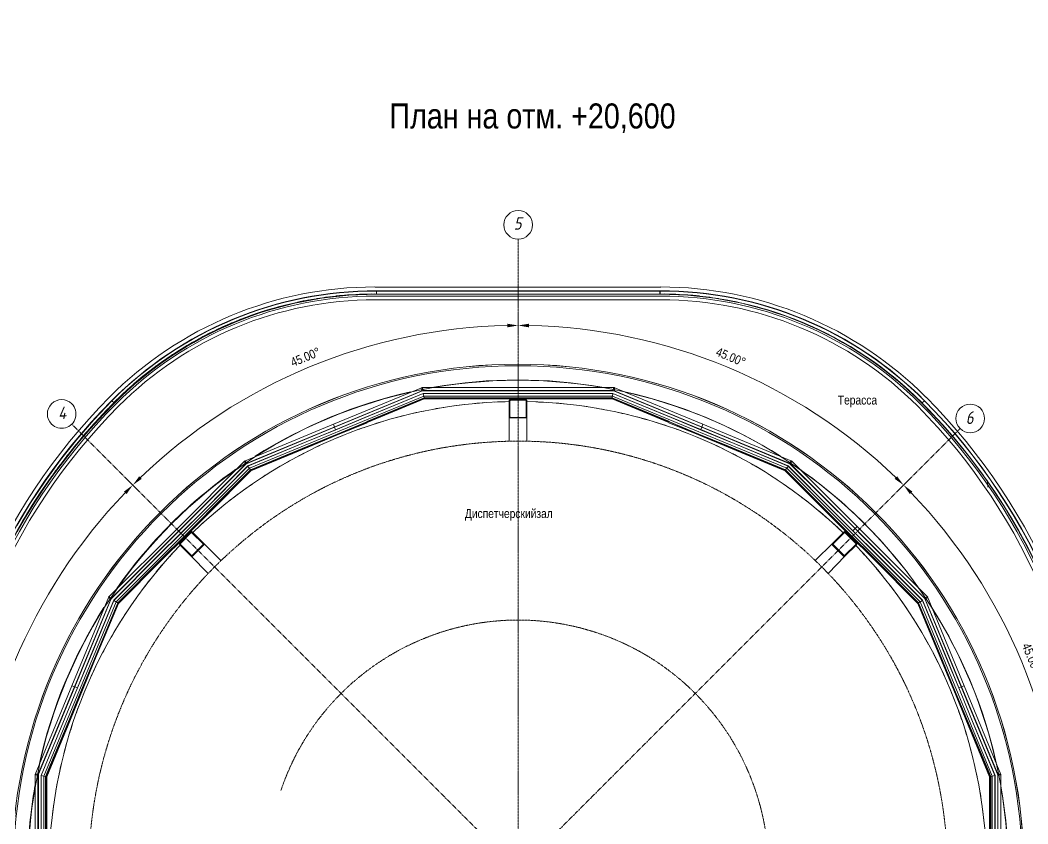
# Model space of a CAD drawing. Header units: millimetres. Extents: x 223 to 163467, y -12002 to 99672.
# Drawn here: x 112207 to 126289, y 633 to 11862 of the extents above; entities that cross this region are included whole.
import ezdxf

# ---------------------------------------------------------------- set-up
doc = ezdxf.new("R2010")
doc.units = ezdxf.units.MM
doc.linetypes.add('ADSK_Линия сетки', pattern=[21, 12, -3, 3, -3])
for name, color, linetype, lineweight in [('A-ANNO-DIMS', 7, 'Continuous', 9), ('G-ANNO-TEXT', 7, 'Continuous', 9), ('S-GRID', 7, 'Continuous', 9), ('S-GRID-IDEN', 7, 'Continuous', 9)]:
    doc.layers.add(name, color=color, linetype=linetype, lineweight=lineweight)
for name, color, linetype in [('PDF _A-ANNO-DIMS', 7, 'Continuous'), ('PDF _A-ANNO-NOTE', 7, 'Continuous'), ('PDF _A-AREA', 7, 'Continuous'), ('PDF _A-DETL', 7, 'Continuous'), ('PDF _A-FLOR', 7, 'Continuous'), ('PDF _A-GLAZ-CURT', 7, 'Continuous'), ('PDF _A-GLAZ-CWMG', 7, 'Continuous'), ('PDF _I-WALL', 7, 'Continuous'), ('PDF _S-BEAM', 7, 'Continuous'), ('PDF _Ограждение', 7, 'Continuous'), ('PDF _Текст', 7, 'Continuous')]:
    doc.layers.add(name, color=color, linetype=linetype)
doc.styles.add('GOST Common_I', font='ARIALN.TTF', dxfattribs={"height": 175})
doc.styles.add('GOST Common_I_2', font='ARIALN.TTF', dxfattribs={"height": 175})
doc.styles.add('GOST Common_I_6', font='ARIALN.TTF', dxfattribs={"height": 125})
doc.styles.add('PDF ISOCPEUR Italic', font='ARIALN.TTF')
doc.dimstyles.new('Диагональ_-_Gost_2_5мм', dxfattribs={"dimscale": 304.8, "dimtxt": 125.714375, "dimasz": 0.492126, "dimexe": 0.393701, "dimexo": 0.246063, "dimgap": 0.287073, "dimtad": 1, "dimdec": 0, "dimzin": 0, "dimdsep": 46, "dimtxsty": 'GOST Common_I_6', "dimsah": 1, "dimcen": 0.09, "dimdle": 0.393701, "dimazin": 0, "dimtfac": 1, "dimtdec": 4, "dimtix": 1, "dimtmove": 0, "dimatfit": 3, "dimfxl": 1, "dimtvp": 1, "dimtfill": 1, "dimtolj": 1, "dimtzin": 0, "dimarcsym": 2})

# ---------------------------------------------------------------- blocks, each defined once
blk = doc.blocks.new('Ось сетки - D8-489723-1 этаж')
at = {"layer": 'S-GRID-IDEN'}
for start, end in [(360, 180), (180, 360)]:
    blk.add_arc((0, 0), 4, start, end, dxfattribs=at)
blk = doc.blocks.new('*D333')
at = {"layer": 'A-ANNO-DIMS', "color": 0, "lineweight": -2, "transparency": 16777216}
for p, q in [((81110, 24600), (81312, 24399)), ((78831, 19098), (79116, 19098))]:
    blk.add_line(p, q, dxfattribs=at)
blk.add_arc((86613, 19098), 7617, 136.1284, 178.8716, dxfattribs=at)
at = {"layer": 'A-ANNO-DIMS', "color": 0, "transparency": 16777216}
for points in [[(81104, 24394), (81140, 24359), (81227, 24484)], [(79022, 19247), (78972, 19248), (78996, 19098)]]:
    blk.add_solid(points, dxfattribs=at)
at = {"layer": 'Defpoints', "color": 0, "transparency": 16777216}
for p in [(81057, 24653), (80016, 22906), (78756, 19098), (86613, 19098)]:
    blk.add_point(p, dxfattribs=at)
at = {"layer": 'A-ANNO-DIMS', "color": 0, "transparency": 16777216, "insert": (79437, 22070), "char_height": 125, "width": 588.09, "attachment_point": 5, "rotation": 67.5, "style": 'GOST Common_I_6', "bg_fill": 3, "box_fill_scale": 1.1, "bg_fill_color": 256, "bg_fill_true_color": 13158600, "bg_fill_transparency": 0}
blk.add_mtext('\\A1;45.00°', dxfattribs=at)
blk = doc.blocks.new('*D334')
at = {"layer": 'A-ANNO-DIMS', "color": 0, "lineweight": -2, "transparency": 16777216}
for p, q in [((86613, 26879), (86613, 26594)), ((81110, 24600), (81312, 24399))]:
    blk.add_line(p, q, dxfattribs=at)
blk.add_arc((86613, 19098), 7617, 91.1284, 133.8716, dxfattribs=at)
at = {"layer": 'A-ANNO-DIMS', "color": 0, "transparency": 16777216}
for points in [[(86462, 26738), (86463, 26688), (86613, 26714)], [(81351, 24571), (81316, 24606), (81227, 24484)]]:
    blk.add_solid(points, dxfattribs=at)
at = {"layer": 'Defpoints', "color": 0, "transparency": 16777216}
for p in [(86613, 26954), (84641, 26455), (81057, 24653), (86613, 19098)]:
    blk.add_point(p, dxfattribs=at)
at = {"layer": 'A-ANNO-DIMS', "color": 0, "transparency": 16777216, "insert": (83640, 26273), "char_height": 125, "width": 588.09, "attachment_point": 5, "rotation": 22.5, "style": 'GOST Common_I_6', "bg_fill": 3, "box_fill_scale": 1.1, "bg_fill_color": 256, "bg_fill_true_color": 13158600, "bg_fill_transparency": 0}
blk.add_mtext('\\A1;45.00°', dxfattribs=at)
blk = doc.blocks.new('*D335')
at = {"layer": 'A-ANNO-DIMS', "color": 0, "lineweight": -2, "transparency": 16777216}
for p, q in [((86613, 26879), (86613, 26594)), ((92115, 24600), (91914, 24399))]:
    blk.add_line(p, q, dxfattribs=at)
blk.add_arc((86613, 19098), 7617, 46.1284, 88.8716, dxfattribs=at)
at = {"layer": 'A-ANNO-DIMS', "color": 0, "transparency": 16777216}
for points in [[(86762, 26688), (86763, 26738), (86613, 26714)], [(91909, 24606), (91874, 24571), (91999, 24484)]]:
    blk.add_solid(points, dxfattribs=at)
at = {"layer": 'Defpoints', "color": 0, "transparency": 16777216}
for p in [(86613, 26954), (90421, 25694), (92168, 24653), (86613, 19098)]:
    blk.add_point(p, dxfattribs=at)
at = {"layer": 'A-ANNO-DIMS', "color": 0, "transparency": 16777216, "insert": (89585, 26273), "char_height": 125, "width": 588.09, "attachment_point": 5, "rotation": 337.5, "style": 'GOST Common_I_6', "bg_fill": 3, "box_fill_scale": 1.1, "bg_fill_color": 256, "bg_fill_true_color": 13158600, "bg_fill_transparency": 0}
blk.add_mtext('\\A1;45.00°', dxfattribs=at)
blk = doc.blocks.new('*D336')
at = {"layer": 'A-ANNO-DIMS', "color": 0, "lineweight": -2, "transparency": 16777216}
for p, q in [((92115, 24600), (91914, 24399)), ((94394, 19098), (94109, 19098))]:
    blk.add_line(p, q, dxfattribs=at)
blk.add_arc((86613, 19098), 7617, 1.1284, 43.8716, dxfattribs=at)
at = {"layer": 'A-ANNO-DIMS', "color": 0, "transparency": 16777216}
for points in [[(92086, 24359), (92121, 24394), (91999, 24484)], [(94253, 19248), (94203, 19247), (94229, 19098)]]:
    blk.add_solid(points, dxfattribs=at)
at = {"layer": 'Defpoints', "color": 0, "transparency": 16777216}
for p in [(92168, 24653), (93970, 21069), (86613, 19098), (94469, 19098)]:
    blk.add_point(p, dxfattribs=at)
at = {"layer": 'A-ANNO-DIMS', "color": 0, "transparency": 16777216, "insert": (93788, 22070), "char_height": 125, "width": 588.09, "attachment_point": 5, "rotation": 292.5, "style": 'GOST Common_I_6', "bg_fill": 3, "box_fill_scale": 1.1, "bg_fill_color": 256, "bg_fill_true_color": 13158600, "bg_fill_transparency": 0}
blk.add_mtext('\\A1;45.00°', dxfattribs=at)
blk = doc.blocks.new('*D338')
at = {"layer": 'A-ANNO-DIMS', "color": 0, "lineweight": -2, "transparency": 16777216}
for p, q in [((92115, 13595), (91914, 13797)), ((86613, 11316), (86613, 11601))]:
    blk.add_line(p, q, dxfattribs=at)
blk.add_arc((86613, 19098), 7617, 271.1284, 313.8716, dxfattribs=at)
at = {"layer": 'A-ANNO-DIMS', "color": 0, "transparency": 16777216}
for points in [[(91874, 13625), (91909, 13589), (91999, 13712)], [(86763, 11457), (86762, 11507), (86613, 11481)]]:
    blk.add_solid(points, dxfattribs=at)
at = {"layer": 'Defpoints', "color": 0, "transparency": 16777216}
for p in [(86613, 19098), (92168, 13542), (88584, 11740), (86613, 11241)]:
    blk.add_point(p, dxfattribs=at)
at = {"layer": 'A-ANNO-DIMS', "color": 0, "transparency": 16777216, "insert": (89470, 12199), "char_height": 125, "width": 588.09, "attachment_point": 5, "rotation": 22.5, "style": 'GOST Common_I_6', "bg_fill": 3, "box_fill_scale": 1.1, "bg_fill_color": 256, "bg_fill_true_color": 13158600, "bg_fill_transparency": 0}
blk.add_mtext('\\A1;45.00°', dxfattribs=at)
blk = doc.blocks.new('*D340')
at = {"layer": 'A-ANNO-DIMS', "color": 0, "lineweight": -2, "transparency": 16777216}
for p, q in [((81110, 13595), (81312, 13797)), ((86613, 11316), (86613, 11601))]:
    blk.add_line(p, q, dxfattribs=at)
blk.add_arc((86613, 19098), 7617, 226.1284, 268.8716, dxfattribs=at)
at = {"layer": 'A-ANNO-DIMS', "color": 0, "transparency": 16777216}
for points in [[(81316, 13589), (81351, 13625), (81227, 13712)], [(86463, 11507), (86462, 11457), (86613, 11481)]]:
    blk.add_solid(points, dxfattribs=at)
at = {"layer": 'Defpoints', "color": 0, "transparency": 16777216}
for p in [(86613, 19098), (81057, 13542), (82804, 12501), (86613, 11241)]:
    blk.add_point(p, dxfattribs=at)
at = {"layer": 'A-ANNO-DIMS', "color": 0, "transparency": 16777216, "insert": (83755, 12199), "char_height": 125, "width": 588.09, "attachment_point": 5, "rotation": 337.5, "style": 'GOST Common_I_6', "bg_fill": 3, "box_fill_scale": 1.1, "bg_fill_color": 256, "bg_fill_true_color": 13158600, "bg_fill_transparency": 0}
blk.add_mtext('\\A1;45.00°', dxfattribs=at)
blk = doc.blocks.new('оси')
at = {"layer": 'S-GRID', "linetype": 'ADSK_Линия сетки'}
for q in [(86612.7, 27920.3), (80374.1, 25336.2)]:
    blk.add_line((86612.7, 19097.7), q, dxfattribs=at)
blk.add_arc((86612.7, 19097.7), 6000, 192.09621, 182.95219, dxfattribs=at)
at = {"layer": 'S-GRID-IDEN', "xscale": 49.99999999999996, "yscale": 49.99999999999996, "zscale": 49.99999999999996}
blk.add_blockref('Ось сетки - D8-489723-1 этаж', (86612.7, 28120.3), dxfattribs=at)
at = {"layer": 'S-GRID-IDEN', "yscale": 49.99999999999998, "zscale": 49.99999999999998}
for p, xscale, rotation in [((80232.7, 25477.7), 49.99999999999998, 44.99999999989186), ((92930.6, 25415.6), -49.99999999999998, 314.9999999998913)]:
    blk.add_blockref('Ось сетки - D8-489723-1 этаж', p, dxfattribs=dict(at, xscale=xscale, rotation=rotation))
at = {"layer": 'S-GRID-IDEN', "char_height": 175, "style": 'GOST Common_I'}
for s, insert, width, attachment_point, rotation in [('\\fGOST Common|b0|i1|c204|p34|;\\W.9;5', (86551.8, 28228), 140.696, 1, 359.25878), ('\\fGOST Common|b0|i1|c204|p34|;\\W.9;4', (80176, 25575.9), 158.734, 1, 3.43604), ('{\\fGOST Common|b0|i1|c204|p34;\\W0.9;6}', (92968.5, 25514.7), 137.089, 3, 3.42305)]:
    blk.add_mtext(s, dxfattribs=dict(at, insert=insert, width=width, attachment_point=attachment_point, rotation=rotation))
at = {"layer": 'A-ANNO-DIMS'}
dim = blk.add_angular_dim_3p(base=(80016.4, 22906), center=(86612.7, 19097.7), p1=(81057.1, 24653.2), p2=(78755.9, 19097.7), dimstyle='Диагональ_-_Gost_2_5мм', override={"dimpost": '<>', "dimfxl": 6013.290219}, dxfattribs=at)
dim.commit()
dim.dimension.update_dxf_attribs({"geometry": '*D333', "text_midpoint": (79437.1, 22069.9)})
dim = blk.add_angular_dim_3p(base=(84641.3, 26454.9), center=(86612.7, 19097.7), p1=(86612.7, 26954.4), p2=(81057.1, 24653.2), dimstyle='Диагональ_-_Gost_2_5мм', override={"dimpost": '<>', "dimfxl": 6013.290219}, dxfattribs=at)
dim.commit()
dim.dimension.update_dxf_attribs({"geometry": '*D334', "text_midpoint": (83640.4, 26273.2)})
dim = blk.add_angular_dim_3p(base=(90421, 25693.9), center=(86612.7, 19097.7), p1=(92168.2, 24653.2), p2=(86612.7, 26954.4), dimstyle='Диагональ_-_Gost_2_5мм', override={"dimpost": '<>', "dimfxl": 6013.290219}, dxfattribs=at)
dim.commit()
dim.dimension.update_dxf_attribs({"geometry": '*D335', "text_midpoint": (89584.9, 26273.2)})
dim = blk.add_angular_dim_3p(base=(93969.9, 21069), center=(86612.7, 19097.7), p1=(94469.4, 19097.7), p2=(92168.2, 24653.2), dimstyle='Диагональ_-_Gost_2_5мм', override={"dimpost": '<>', "dimfxl": 6013.290219}, dxfattribs=at)
dim.commit()
dim.dimension.update_dxf_attribs({"geometry": '*D336', "text_midpoint": (93788.2, 22069.9)})
dim = blk.add_angular_dim_3p(base=(88584, 11740.4), center=(86612.7, 19097.7), p1=(86612.7, 11240.9), p2=(92168.2, 13542.1), dimstyle='Диагональ_-_Gost_2_5мм', override={"dimpost": '<>', "dimfxl": 6013.290219}, dxfattribs=at)
dim.commit()
dim.dimension.update_dxf_attribs({"geometry": '*D338', "text_midpoint": (89470.1, 12199.3)})
dim = blk.add_angular_dim_3p(base=(82804.3, 12501.4), center=(86612.7, 19097.7), p1=(81057.1, 13542.1), p2=(86612.7, 11240.9), dimstyle='Диагональ_-_Gost_2_5мм', override={"dimpost": '<>', "dimfxl": 6013.290219}, dxfattribs=at)
dim.commit()
dim.dimension.update_dxf_attribs({"geometry": '*D340', "text_midpoint": (83755.3, 12199.3)})
at = {"layer": 'S-GRID', "linetype": 'ADSK_Линия сетки'}
blk.add_line((86612.7, 19097.7), (92789.2, 25274.2), dxfattribs=at)
blk.add_arc((86612.7, 19097.7), 3500, 177.33151, 161.43745, dxfattribs=at)

msp = doc.modelspace()

# ---------------------------------------------------------------- linework, layer by layer
at = {"layer": 'PDF _A-ANNO-NOTE', "lineweight": 15}
msp.add_lwpolyline([(125732, 5339), (125724, 5389), (125719, 5436)], dxfattribs=at)
at = {"layer": 'PDF _A-AREA', "lineweight": 15}
for points in [[(115447, 7741, 0.013207), (115193, 7644, 0.013255), (114944, 7533)], [(123375, 7533, 0.013255), (123126, 7644, 0.01323), (122872, 7741)]]:
    msp.add_lwpolyline(points, format="xyb", dxfattribs=at)
for centre, radius, start, end in [((117163, 2895), 5141, 90.5602, 92.9718), ((121156, 2895), 5141, 87.0171, 89.4013), ((117163, 2895), 5141, 103.4143, 105.271), ((117164, 2894), 5143, 100.3494, 102.1561), ((117163, 2895), 5141, 97.2455, 99.0638), ((117164, 2895), 5142, 94.1036, 96.0205), ((121156, 2897), 5140, 83.9737, 85.9353), ((121156, 2895), 5141, 80.9198, 82.7545), ((121155, 2894), 5142, 77.8383, 79.6506), ((121156, 2895), 5141, 74.7236, 76.5858), ((117164, 2894), 5142, 106.4687, 108.5063), ((121155, 2894), 5143, 71.4993, 73.5312), ((117163, 2896), 5140, 116.5813, 118.6141), ((121156, 2896), 5141, 61.3859, 63.4241), ((117163, 2896), 5140, 119.8057, 121.6628), ((121156, 2896), 5140, 58.3372, 60.1943), ((117163, 2895), 5141, 122.915, 124.7277), ((121155, 2895), 5142, 55.2723, 57.0794), ((119162, -17), 7072, 0, 180), ((117164, 2895), 5142, 126.0022, 127.8368), ((121155, 2895), 5142, 52.1632, 53.9978), ((117163, 2895), 5141, 129.0508, 131.0175), ((121156, 2895), 5141, 48.9825, 50.9492), ((117163, 2895), 5141, 132.0996, 134.4782), ((121156, 2895), 5141, 45.4943, 47.9005), ((119433, 635), 8342, 135.1264, 137.4115), ((118891, 635), 8342, 42.5885, 44.8736), ((119432, 635), 8341, 138.1695, 139.7516), ((118891, 635), 8341, 40.2484, 41.8305), ((119432, 635), 8341, 140.6524, 142.1082), ((118889, 633), 8343, 37.892, 39.2375), ((119432, 635), 8342, 143.0585, 144.4922), ((118893, 636), 8339, 35.5076, 36.7824), ((119434, 634), 8343, 145.4151, 146.931), ((118889, 633), 8344, 33.0362, 34.3707), ((119432, 635), 8342, 147.7606, 149.7382), ((118891, 635), 8342, 30.5695, 31.9702), ((118891, 635), 8341, 28.1414, 29.5917)]:
    msp.add_arc(centre, radius, start, end, dxfattribs=at)
at = {"layer": 'PDF _A-DETL', "lineweight": 15}
for points in [[(125876, 1317), (124851, 3781), (122968, 5669), (120500, 6689), (117833, 6689), (115365, 5669), (113477, 3781), (112456, 1317), (112456, -1354), (112969, -2586)], [(125791, -1337), (125791, 1300), (124784, 3734), (122921, 5601), (120483, 6608), (117850, 6608), (115411, 5601), (113549, 3734), (112537, 1300), (112537, -1337), (113549, -3771)]]:
    msp.add_lwpolyline(points, dxfattribs=at)
msp.add_circle((119166, -19), 6849, dxfattribs=at)
at = {"layer": 'PDF _A-FLOR', "lineweight": 15}
msp.add_lwpolyline([(112291, -1692, 0.887105), (126233, -17, 1), (112090, -17, 0.058045), (112279, -1643)], format="xyb", dxfattribs=at)
msp.add_lwpolyline([(123886, 4521), (123886, 4521)], dxfattribs=at)
for centre, radius, start, end in [((119162, -18), 6551, 96.5588, 97.8331), ((119162, -16), 6550, 94.0539, 95.323), ((119162, -18), 6551, 91.5437, 92.818), ((119162, -18), 6551, 86.5285, 87.7974), ((119162, -19), 6553, 84.0182, 85.2923), ((119162, -18), 6552, 81.5132, 82.782), ((119161, -16), 6550, 101.5794, 102.8485), ((119162, -17), 6551, 99.0693, 100.3382), ((119162, -16), 6549, 79.0026, 80.2774), ((119161, -21), 6554, 76.4926, 77.7663), ((119162, -19), 6553, 106.595, 107.8636), ((119161, -16), 6550, 104.0842, 105.3533), ((119161, -20), 6553, 73.9877, 75.2617), ((119160, -22), 6556, 71.4775, 72.751), ((119162, -19), 6552, 111.6102, 112.8789), ((119161, -17), 6550, 109.1051, 110.3741), ((119161, -19), 6553, 68.9669, 70.2464), ((119162, -18), 6551, 114.1205, 115.3894), ((119162, -17), 6550, 66.4618, 67.7363), ((119161, -19), 6553, 63.9517, 65.2258), ((119161, -16), 6550, 116.6252, 117.8944), ((119163, -15), 6549, 61.4408, 62.7211), ((119162, -18), 6551, 119.1358, 120.4047), ((119161, -18), 6552, 58.9308, 60.2105), ((119162, -17), 6551, 121.6461, 122.9095), ((119162, -17), 6550, 56.4257, 57.7057), ((119162, -18), 6551, 124.1511, 125.4199), ((119162, -17), 6550, 53.9154, 55.1954), ((119163, -20), 6554, 126.6617, 127.9301), ((119163, -16), 6550, 51.405, 52.6907), ((119162, -18), 6551, 129.1662, 130.4351), ((119161, -18), 6552, 48.8948, 50.18), ((119161, -17), 6551, 131.6767, 132.9457), ((119160, -19), 6554, 46.3901, 47.6695), ((119163, -19), 6553, 136.6921, 137.9607), ((119161, -18), 6551, 41.369, 42.6544), ((119160, -16), 6549, 139.202, 140.4659), ((119162, -17), 6550, 38.8585, 40.1496), ((119161, -17), 6550, 141.7071, 142.9762), ((119161, -18), 6552, 36.3484, 37.6391), ((119161, -17), 6550, 144.2175, 145.4866), ((119162, -17), 6551, 33.838, 35.1344), ((119162, -18), 6552, 146.7281, 147.9913), ((119162, -17), 6551, 31.3274, 32.6239), ((119163, -18), 6552, 149.233, 150.5016), ((119163, -17), 6550, 28.8172, 30.1138), ((119163, -18), 6553, 151.7433, 153.0064), ((119163, -17), 6549, 26.3066, 27.6088), ((119164, -18), 6553, 154.2482, 155.5167), ((119162, -17), 6551, 23.7964, 25.0982), ((119161, -17), 6550, 156.7584, 158.022), ((119162, -17), 6551, 21.2806, 22.5935), ((119163, -18), 6553, 159.2688, 160.5319), ((119160, -18), 6552, 18.7703, 20.0829), ((119164, -18), 6553, 161.7739, 163.0424), ((119161, -18), 6552, 16.2545, 17.5781), ((119162, -17), 6551, 164.2841, 165.5476), ((119161, -18), 6552, 13.7386, 15.0678), ((119161, -17), 6550, 166.789, 168.058), ((119163, -17), 6549, 11.2168, 12.5629), ((119162, -17), 6551, 169.2992, 170.5626), ((119162, -17), 6551, 8.6957, 10.0525), ((119164, -18), 6553, 171.8045, 173.073), ((119161, -17), 6552, 6.1688, 7.542)]:
    msp.add_arc(centre, radius, start, end, dxfattribs=at)
at = {"layer": 'PDF _A-GLAZ-CURT', "lineweight": 15}
msp.add_lwpolyline([(112499, 428), (112499, 1308), (112837, 2121), (113007, 2532), (112973, 2549), (113007, 2532), (113176, 2942), (113515, 3759), (114137, 4382), (114450, 4695), (114425, 4720), (114450, 4695), (114768, 5008), (115390, 5635), (116203, 5969), (116614, 6139), (116601, 6177), (116614, 6139), (117024, 6312), (117841, 6647), (118722, 6647), (119166, 6647), (119166, 6685), (119166, 6647), (119611, 6647), (120491, 6647), (121308, 6312), (121719, 6143), (121732, 6177), (121719, 6143), (122129, 5969), (122942, 5635), (123565, 5008), (123844, 4729), (123874, 4759), (123844, 4729), (124195, 4382), (124818, 3759), (125156, 2942), (125326, 2532), (125359, 2549), (125326, 2532), (125495, 2121), (125834, 1308), (125834, 428)], dxfattribs=at)
for points in [[(117828, 6727), (116584, 6215), (116601, 6177), (117841, 6689)], [(119166, 6727), (117820, 6727), (117820, 6685), (119166, 6685)], [(120512, 6727), (119166, 6727), (119166, 6685), (120512, 6685)], [(121748, 6215), (120504, 6727), (120491, 6689), (121732, 6177)], [(116584, 6215), (115344, 5698), (115356, 5660), (116601, 6177)], [(122989, 5698), (121748, 6215), (121732, 6177), (122972, 5660)], [(115348, 5703), (114395, 4750), (114425, 4720), (115373, 5673)], [(123903, 4788), (122985, 5703), (122955, 5673), (123874, 4759)], [(124890, 3802), (123903, 4788), (123874, 4759), (124860, 3772)], [(114395, 4750), (113443, 3802), (113472, 3772), (114425, 4720)], [(113447, 3806), (112931, 2561), (112973, 2549), (113485, 3789)], [(125398, 2561), (124885, 3806), (124847, 3789), (125359, 2549)], [(112931, 2561), (112418, 1321), (112456, 1304), (112973, 2549)], [(125914, 1321), (125398, 2561), (125359, 2549), (125876, 1304)], [(112418, 1325), (112418, -21), (112461, -21), (112461, 1325)], [(125914, -21), (125914, 1325), (125872, 1325), (125872, -21)]]:
    msp.add_lwpolyline(points, close=True, dxfattribs=at)
at = {"layer": 'PDF _A-GLAZ-CWMG', "lineweight": 15}
for points in [[(114810, 4966), (115424, 5580), (115428, 5576), (115424, 5580), (115390, 5631), (115390, 5635), (115390, 5631), (116203, 5969), (116618, 6139), (117028, 6308), (117841, 6647), (117854, 6583), (117854, 6579), (117854, 6583), (117050, 6253)], [(117841, 6647), (117841, 6647)], [(117841, 6647), (117841, 6647)], [(121283, 6253), (120479, 6583), (120491, 6647), (121304, 6308), (121715, 6139), (122125, 5969)], [(120491, 6647), (120491, 6647)], [(120491, 6647), (120491, 6647)], [(122100, 5906), (121689, 6075), (121279, 6249), (120479, 6579), (120479, 6570), (121274, 6240), (120479, 6570), (119611, 6570), (120479, 6570), (120479, 6579), (119611, 6579), (119166, 6579), (118722, 6579), (117854, 6579), (117854, 6570), (118722, 6570), (117854, 6570), (117054, 6240), (117854, 6570), (117854, 6579), (117054, 6249)], [(117854, 6570), (117854, 6570)], [(117854, 6570), (117854, 6570)], [(120479, 6570), (120479, 6570)], [(120479, 6570), (120479, 6570)], [(117050, 6249), (116639, 6079), (116228, 5910), (115424, 5580), (115390, 5631), (114768, 5008), (114455, 4695), (114137, 4378), (113515, 3755), (113515, 3759), (113515, 3755), (113570, 3721), (113574, 3717), (113570, 3721), (113235, 2917), (113066, 2506), (112897, 2096), (112562, 1296), (112499, 1308), (112837, 2121), (113007, 2532), (113180, 2942), (113515, 3755), (113570, 3721), (114184, 4335), (114497, 4648), (114814, 4962)], [(117054, 6244), (116643, 6075), (116228, 5906), (115428, 5576), (115432, 5567), (116233, 5897), (115432, 5567), (114823, 4953), (115432, 5567), (115428, 5576), (114814, 4962), (114501, 4644), (114188, 4331)], [(121283, 6249), (121693, 6079), (122104, 5910), (122904, 5580), (122904, 5576), (122904, 5580), (122942, 5631), (122942, 5635), (122942, 5631), (123565, 5008), (123844, 4729), (124195, 4378), (124818, 3755), (124763, 3721), (125097, 2917), (125266, 2506), (125436, 2096), (125770, 1296), (125766, 1296), (125766, 1291), (125766, 1296), (125770, 1296), (125829, 1308), (125834, 1308), (125829, 1308), (125829, 428)], [(122129, 5969), (122942, 5631), (122904, 5580), (123518, 4966), (123797, 4687), (124149, 4335), (124763, 3721), (124758, 3717), (124763, 3721), (124818, 3755), (124818, 3759), (124818, 3755), (125152, 2942), (125326, 2532), (125495, 2121), (125829, 1308), (125770, 1296), (125770, 428)], [(125766, 428), (125766, 1291), (125753, 1291), (125753, 428), (125753, 1291), (125423, 2092), (125753, 1291), (125766, 1291), (125431, 2096), (125262, 2506), (125093, 2917), (124758, 3717), (124750, 3713), (125084, 2913), (124750, 3713), (124140, 4327), (124750, 3713), (124758, 3717), (124145, 4331), (123797, 4682), (123518, 4962), (122904, 5576), (122900, 5567), (123510, 4953), (122900, 5567), (122100, 5897), (122900, 5567), (122904, 5576), (122104, 5906)], [(115432, 5567), (115432, 5567)], [(115432, 5567), (115432, 5567)], [(122900, 5567), (122900, 5567)], [(122900, 5567), (122900, 5567)], [(114184, 4331), (113574, 3717), (113583, 3713), (114192, 4327), (113583, 3713), (113248, 2913), (113583, 3713), (113574, 3717), (113240, 2917), (113070, 2506), (112901, 2096), (112567, 1291), (112579, 1291), (112909, 2092), (112579, 1291), (112579, 428), (112579, 1291), (112567, 1291), (112567, 428), (112567, -21), (112567, -465), (112567, -1219), (112575, -1210)], [(113583, 3713), (113583, 3713)], [(113583, 3713), (113583, 3713)], [(124750, 3713), (124750, 3713)], [(124750, 3713), (124750, 3713)], [(112499, 1308), (112499, 1308)], [(112511, -1287), (112562, -1223), (112562, -465), (112562, -21), (112562, 428), (112562, 1296), (112567, 1296), (112567, 1291), (112567, 1296), (112562, 1296), (112499, 1308), (112499, 428), (112499, -21), (112499, -465), (112499, -1291)], [(112499, 1308), (112499, 1308)], [(112579, 1291), (112579, 1291)], [(112579, 1291), (112579, 1291)], [(125753, 1291), (125753, 1291)], [(125753, 1291), (125753, 1291)]]:
    msp.add_lwpolyline(points, dxfattribs=at)
for points in [[(119611, 6583), (119166, 6583), (118722, 6583), (117854, 6583), (117841, 6647), (118722, 6647), (119166, 6647), (119611, 6647), (120491, 6647), (120479, 6583), (120479, 6579), (120479, 6583)], [(119166, 6570), (118722, 6570)], [(119611, 6570), (119166, 6570)], [(117058, 6236), (116643, 6067)], [(121685, 6067), (121274, 6236)], [(116643, 6067), (116233, 5897)], [(122100, 5897), (121685, 6067)], [(114823, 4953), (114510, 4640)], [(123789, 4674), (123510, 4953)], [(124140, 4327), (123789, 4674)], [(114510, 4640), (114192, 4327)], [(113248, 2913), (113079, 2502)], [(125254, 2502), (125084, 2913)], [(113079, 2502), (112909, 2092)], [(125423, 2092), (125254, 2502)]]:
    msp.add_lwpolyline(points, close=True, dxfattribs=at)
at = {"layer": 'PDF _I-WALL', "lineweight": 15}
for points in [[(117168, 8132), (121160, 8132)], [(121160, 8031), (117168, 8031)]]:
    msp.add_lwpolyline(points, dxfattribs=at)
for points in [[(112610, -2623, 0.826633), (126212, -17, 1), (112111, -17, 0.052683), (112267, -1491)], [(112310, -17, -0.043386), (112413, 1165, 0.043386), (112310, -17, 0.04317), (112412, -1194)]]:
    msp.add_lwpolyline(points, format="xyb", dxfattribs=at)
for points in [[(120336, 6733, 0.086356), (117987, 6733, -0.086356)], [(117664, 6669, 0.086404), (115493, 5769, -0.086404)], [(122831, 5769, 0.086404), (120659, 6669, -0.086404)], [(115221, 5587, 0.086525), (113557, 3923, -0.086525)], [(124767, 3923, 0.086525), (123103, 5587, -0.086525)], [(113377, 3655, 0.086743), (112475, 1475, -0.086743)], [(125849, 1475, 0.086743), (124946, 3655, -0.086743)], [(126013, -17, 0.043386), (125910, 1165, -0.043386)]]:
    msp.add_lwpolyline(points, format="xyb", close=True, dxfattribs=at)
for centre, radius, start, end in [((117163, 2895), 5239, 90, 135.0824), ((117163, 2895), 5141, 90, 135.0824), ((121156, 2895), 5239, 44.9176, 90), ((121156, 2895), 5141, 44.9176, 90), ((119433, 635), 8439, 135.0824, 180), ((119433, 635), 8342, 135.0824, 180), ((119162, -17), 6551, 91.0931, 133.9069), ((119162, -17), 6551, 46.0931, 88.9069), ((118891, 635), 8342, 0, 44.9176), ((118891, 635), 8439, 0, 44.9176), ((119162, -17), 6551, 136.0931, 178.9069), ((119162, -17), 6551, 1.0931, 43.9069)]:
    msp.add_arc(centre, radius, start, end, dxfattribs=at)
at = {"layer": 'PDF _S-BEAM', "lineweight": 15}
for points in [[(121147, 8082), (117185, 8082, 0.200124), (113485, 6545, 0.198849), (111047, 618), (111047, -550)], [(111098, -550), (111098, 618, -0.199291), (113523, 6511, -0.200363), (117185, 8031), (121147, 8031)], [(112164, 4805), (112351, 5118), (112554, 5423), (112770, 5720), (112998, 6003), (113235, 6278), (113489, 6545, -0.199969), (117185, 8077), (121147, 8077)], [(113519, 6515, -0.198949), (117185, 8035), (117185, 8073), (117185, 8035), (121147, 8035), (121147, 8073)], [(121152, 8031, -0.200459), (124809, 6511, -0.198072), (127235, 644), (127235, -681, -0.198643)], [(124847, -6582, 0.198064), (127286, -681), (127286, 644, 0.197421), (124847, 6545, 0.200423), (121152, 8082)], [(121152, 8077, -0.199922), (124843, 6545, -0.197927), (127281, 644), (127243, 644), (127281, 644), (127281, -681), (127243, -681), (127281, -681, -0.197586), (124843, -6582), (124813, -6553, 0.197141), (127239, -681), (127239, 644, 0.197158), (124813, 6511)], [(124813, 6515, 0.200145), (121152, 8035), (121152, 8073)], [(111093, -550), (111093, 618, -0.198456), (113519, 6511)]]:
    msp.add_lwpolyline(points, format="xyb", dxfattribs=at)
for points in [[(113489, 6541), (113519, 6515)], [(119272, 6304), (119276, 6304), (119280, 6304), (119285, 6308), (119285, 6312), (119289, 6316), (119289, 6321), (119289, 6325), (119289, 6541), (119289, 6545), (119289, 6549), (119285, 6553), (119285, 6558), (119280, 6558), (119276, 6562), (119272, 6562), (119060, 6562), (119056, 6562), (119052, 6558), (119048, 6558), (119043, 6553), (119043, 6549), (119043, 6545), (119039, 6541), (119039, 6325), (119043, 6321), (119043, 6316), (119043, 6312), (119048, 6308), (119052, 6304), (119056, 6304), (119060, 6304)], [(119272, 6312), (119060, 6312), (119056, 6316), (119052, 6316), (119052, 6321), (119052, 6325), (119052, 6541), (119052, 6545), (119052, 6549), (119056, 6549), (119060, 6549), (119060, 6553), (119272, 6553), (119272, 6549), (119276, 6549), (119280, 6549), (119280, 6545), (119280, 6541), (119280, 6325), (119280, 6321), (119280, 6316), (119276, 6316)], [(124843, 6541), (124813, 6515)], [(114768, 4526), (114772, 4530), (114776, 4534), (114776, 4538), (114776, 4543), (114776, 4547), (114772, 4551), (114768, 4555), (114615, 4708), (114611, 4712), (114607, 4712), (114603, 4716), (114598, 4716), (114594, 4712), (114590, 4712), (114586, 4708), (114438, 4560), (114438, 4555), (114433, 4551), (114433, 4547), (114433, 4543), (114433, 4538), (114438, 4534), (114438, 4530), (114594, 4378), (114594, 4373), (114598, 4373), (114607, 4373), (114611, 4373), (114615, 4373), (114620, 4373), (114620, 4378)], [(114764, 4534), (114615, 4386), (114611, 4382), (114607, 4382), (114603, 4382), (114598, 4386), (114446, 4538), (114442, 4543), (114442, 4547), (114446, 4551), (114594, 4699), (114594, 4704), (114598, 4704), (114603, 4704), (114607, 4704), (114607, 4699), (114764, 4547), (114764, 4543), (114764, 4538)], [(123565, 4555), (123560, 4551), (123556, 4547), (123556, 4543), (123556, 4538), (123556, 4534), (123560, 4530), (123560, 4526), (123708, 4378), (123713, 4373), (123717, 4373), (123721, 4373), (123725, 4373), (123730, 4373), (123734, 4373), (123738, 4378), (123895, 4530), (123895, 4534), (123899, 4538), (123899, 4543), (123899, 4547), (123899, 4551), (123895, 4555), (123895, 4560), (123747, 4708), (123742, 4712), (123738, 4712), (123734, 4716), (123730, 4716), (123725, 4712), (123721, 4712), (123717, 4708)], [(123717, 4386), (123569, 4534), (123569, 4538), (123565, 4538), (123565, 4543), (123569, 4543), (123569, 4547), (123721, 4699), (123725, 4704), (123730, 4704), (123734, 4704), (123738, 4699), (123886, 4551), (123891, 4547), (123891, 4543), (123886, 4543), (123886, 4538), (123734, 4386), (123730, 4382), (123725, 4382), (123721, 4382)]]:
    msp.add_lwpolyline(points, close=True, dxfattribs=at)
for points in [[(119039, 6325), (119039, 5978)], [(119289, 5978), (119289, 6325)], [(115013, 4310), (114768, 4555)], [(123565, 4555), (123319, 4310)], [(114594, 4378), (114836, 4132)], [(123497, 4132), (123738, 4378)]]:
    msp.add_lwpolyline(points, dxfattribs=at)
at = {"layer": 'PDF _Ограждение', "lineweight": 15}
for points in [[(124784, -6540, 0.198463), (127209, -669), (127209, 631, 0.198443), (124784, 6503, 0.199638), (121160, 8005), (117168, 8005, 0.199865), (113549, 6503, 0.198463), (111123, 631), (111123, -669, 0.198443), (113549, -6540, 0.180575), (116800, -8030)], [(111170, 631, -0.198443), (113583, 6469, -0.199356), (117168, 7955), (121160, 7955, -0.199159), (124750, 6469, -0.197229), (127163, 631), (127163, -669, -0.197208), (124750, -6506, -0.199572), (121160, -7992), (117761, -7992), (117761, -8043), (121160, -8043, 0.20008), (124784, -6540)]]:
    msp.add_lwpolyline(points, format="xyb", dxfattribs=at)

# ---------------------------------------------------------------- texts
at = {"layer": 'G-ANNO-TEXT', "lineweight": 15, "insert": (117367, 10698), "char_height": 350, "width": 3947.47, "attachment_point": 1, "style": 'GOST Common_I_2'}
msp.add_mtext('План на отм. +20,600', dxfattribs=at)
at = {"layer": 'PDF _A-ANNO-DIMS', "lineweight": 15, "insert": (118422, 4950), "char_height": 125, "attachment_point": 4, "style": 'PDF ISOCPEUR Italic'}
msp.add_mtext('Диспетчерскийзал', dxfattribs=at)
at = {"layer": 'PDF _Текст', "lineweight": 15, "insert": (123634, 6535), "char_height": 125, "attachment_point": 4, "style": 'PDF ISOCPEUR Italic'}
msp.add_mtext('Терасса', dxfattribs=at)

# ---------------------------------------------------------------- next in the draw order: block references
at = {"lineweight": 15}
for p in [(21318, 234), (42765, 234)]:
    msp.add_blockref('оси', p, dxfattribs=at)

# ---------------------------------------------------------------- next in the draw order: block references
msp.add_blockref('оси', (32554, -19118), dxfattribs=at)

doc.saveas('drawing.dxf')
